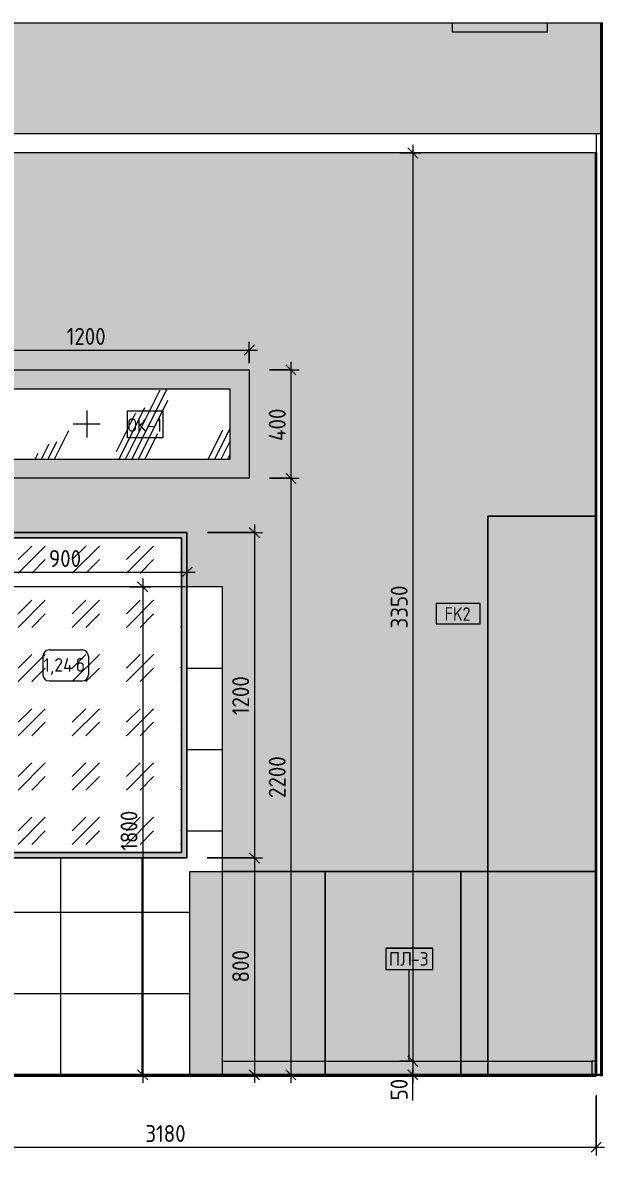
# Model space of a CAD drawing. Header units: millimetres. Extents: x 855 to 56329, y -2396 to 17803.
# Drawn here: x 35906 to 38053, y -297 to 3880 of the extents above; entities that cross this region are included whole.
import ezdxf

# ---------------------------------------------------------------- set-up
doc = ezdxf.new("R2010")
doc.units = ezdxf.units.MM
for name, color, linetype, lineweight in [('A-ANNO-DIMS', 7, 'Continuous', 9), ('A-ANNO-DIMS-25', 7, 'Continuous', 9), ('A-FLOR', 7, 'Continuous', 9), ('A-GENM', 7, 'Continuous', 9), ('A-GENM-IDEN', 7, 'Continuous', 9), ('A-GLAZ', 7, 'Continuous', 9), ('A-GLAZ-IDEN', 7, 'Continuous', 9), ('A-WALL-IDEN', 7, 'Continuous', 9), ('A-WALL-PATT', 7, 'Continuous', 9), ('I-FURN', 7, 'Continuous', 9), ('I-FURN-IDEN', 7, 'Continuous', 9), ('I-WALL', 7, 'Continuous', 9)]:
    doc.layers.add(name, color=color, linetype=linetype, lineweight=lineweight)
for name, color, linetype, lineweight, true_color in [('A-FLOR-FNSH-1', 7, 'Continuous', 30, 0x3c3c3c), ('A-WALL-4', 7, 'Continuous', 40, 0x3c3c3c), ('A-WALL-FNSH-3', 7, 'Continuous', 30, 0x3c3c3c), ('A-WALL-FNSH-4', 7, 'Continuous', 30, 0x7c7c7c), ('I-FURN-10', 7, 'Continuous', 9, 0xa1a1a1), ('I-FURN-11', 7, 'Continuous', 9, 0x949494), ('I-FURN-12', 7, 'Continuous', 9, 0x858585), ('I-FURN-13', 7, 'Continuous', 9, 0x888888), ('I-FURN-14', 7, 'Continuous', 9, 0x8d8d8d), ('I-FURN-15', 7, 'Continuous', 9, 0x838383), ('I-FURN-16', 7, 'Continuous', 9, 0x818181), ('I-FURN-17', 9, 'Continuous', 9, 0x808080), ('I-FURN-18', 7, 'Continuous', 9, 0x7f7f7f), ('I-FURN-4', 7, 'Continuous', 9, 0xc0c0c0), ('I-FURN-6', 7, 'Continuous', 9, 0xacacac), ('I-FURN-9', 7, 'Continuous', 9, 0x9e9e9e), ('I-WALL-1', 7, 'Continuous', 9, 0x787878)]:
    doc.layers.add(name, color=color, linetype=linetype, lineweight=lineweight, true_color=true_color)
doc.layers.add('I-FURN-5', color=7, linetype='Continuous', lineweight=9, true_color=0x7f7f7f, transparency=0.7)
doc.layers.add('I-FURN-7', color=7, linetype='Continuous', lineweight=9, true_color=0x303030, transparency=0.7)
doc.styles.add('GOST Common_7', font='GOST_Common.ttf', dxfattribs={"height": 50})
doc.styles.add('GOST Common_8', font='GOST_Common.ttf', dxfattribs={"width": 0.9, "height": 50})
doc.styles.add('ISOCPEUR_2', font='isocpeur.ttf', dxfattribs={"width": 0.9, "height": 62.5})
doc.styles.add('ISOCPEUR_3', font='isocpeur.ttf', dxfattribs={"width": 0.9, "height": 50})
doc.dimstyles.new('ISO-2_5_0_9К_БОЛЬШОЙ_1', dxfattribs={"dimscale": 304.8, "dimtxt": 62.248823, "dimasz": 0.123031, "dimexe": 0.098425, "dimexo": 0.246063, "dimgap": 0, "dimtad": 1, "dimdec": 0, "dimrnd": 10, "dimzin": 0, "dimdsep": 46, "dimtxsty": 'ISOCPEUR_2', "dimblk1": 'OBLIQUE', "dimblk2": 'OBLIQUE', "dimsah": 1, "dimcen": 0.09, "dimdle": 0.098425, "dimazin": 0, "dimtfac": 1, "dimtdec": 4, "dimtix": 1, "dimtmove": 0, "dimatfit": 3, "dimfxl": 1, "dimtvp": 1, "dimtolj": 1, "dimtzin": 0, "dimarcsym": 2})
doc.dimstyles.new('ISO-2_5_0_9К_БОЛЬШОЙ_2', dxfattribs={"dimscale": 304.8, "dimtxt": 62.248823, "dimasz": 0.123031, "dimexe": 0.098425, "dimexo": 0.246063, "dimgap": 0, "dimtad": 1, "dimdec": 0, "dimrnd": 10, "dimzin": 0, "dimdsep": 46, "dimtxsty": 'ISOCPEUR_2', "dimblk1": 'OBLIQUE', "dimblk2": 'OBLIQUE', "dimsah": 1, "dimcen": 0.09, "dimdle": 0.098425, "dimazin": 0, "dimtfac": 1, "dimtdec": 4, "dimtix": 1, "dimtmove": 1, "dimatfit": 3, "dimfxl": 1, "dimtvp": 1, "dimtolj": 1, "dimtzin": 0, "dimarcsym": 2})
pattern_1 = [(45, (46089.6, 50), (-199.9995, 0), [141.421, -141.421]), (45, (46139.6, 50), (-199.9995, 0), [70.711, -212.132]), (45, (46089.6, 100), (-199.9995, 0), [70.711, -212.132])]

# ---------------------------------------------------------------- blocks, each defined once
blk = doc.blocks.new('GM_Отверстие прямоугольное _в плите_ - Отверстие-21981336-Развертка 1_11-2')
at = {"layer": 'A-GENM'}
blk.add_hatch(color=256, dxfattribs=at).paths.add_polyline_path([(47210, 3845), (47210, 3880), (46860, 3880), (46860, 3845)])
for p, q in [((46860, 3845), (46860, 3880)), ((47210, 3845), (46860, 3845)), ((47210, 3845), (47210, 3880))]:
    blk.add_line(p, q, dxfattribs=at)
blk = doc.blocks.new('Зеркало обычное - Доска 2-32858921-Развертка 1_11-2')
at = {"layer": 'I-FURN'}
h = blk.add_hatch(dxfattribs=at)
h.set_pattern_fill('FP_14', color=256, style=0, pattern_type=2)
h.set_pattern_definition(pattern_1)
h.paths.add_polyline_path([(45180, 1800), (45860, 1800), (45860, 1980), (45000, 1980), (45000, 1800)])
h = blk.add_hatch(dxfattribs=at)
h.set_pattern_fill('FP_14', color=256, style=0, pattern_type=2)
h.set_pattern_definition(pattern_1)
h.paths.add_polyline_path([(45860, 820), (45860, 1800), (45000, 1800), (45000, 820), (45247.7, 820)])
at = {"layer": 'I-FURN-7'}
for points in [[(45860, 1800), (45880, 1800), (45880, 2000), (44980, 2000), (44980, 1800), (45000, 1800), (45000, 1980), (45860, 1980), (45860, 1854.9)], [(45247.7, 800), (45880, 800), (45880, 1800), (45860, 1800), (45860, 820), (45000, 820), (45000, 1800), (44980, 1800), (44980.1, 800), (45000.3, 800)]]:
    blk.add_hatch(color=256, dxfattribs=at).paths.add_polyline_path(points)
at = {"layer": 'I-FURN-10'}
for p, q in [((45860, 1980), (45000, 1980)), ((45000, 820), (45000, 1980)), ((45860, 1980), (45000, 1980)), ((45000, 1980), (45000, 820)), ((45860, 1980), (45860, 820)), ((45860, 820), (45860, 1980)), ((45000, 820), (45860, 820)), ((45000, 820), (45860, 820))]:
    blk.add_line(p, q, dxfattribs=at)
at = {"layer": 'I-FURN-11'}
for p, q in [((45880, 2000), (44980, 2000)), ((44980, 800), (44980, 2000)), ((45880, 2000), (45880, 800)), ((44980, 800), (45880, 800))]:
    blk.add_line(p, q, dxfattribs=at)
at = {"layer": 'I-FURN-4'}
for p, q in [((44980, 2000), (45880, 2000)), ((44980, 800), (44980, 2000)), ((45000, 1980), (45860, 1980)), ((45000, 820), (45000, 1980)), ((45000, 1980), (45860, 1980)), ((45000, 820), (45000, 1980)), ((45860, 820), (45860, 1980)), ((45860, 1980), (45860, 820)), ((45880, 800), (45880, 2000)), ((45880, 800), (44980, 800)), ((45860, 820), (45000, 820)), ((45860, 820), (45000, 820))]:
    blk.add_line(p, q, dxfattribs=at)
blk = doc.blocks.new('Плинтус - Плинтус темный _ст_школа_-32860227-Развертка 1_11-2')
at = {"layer": 'A-GENM'}
for p, q in [((47389, 50), (47374, 50)), ((47374, 50), (47374, 0)), ((47389, 0), (47389, 50)), ((47374, 0), (47389, 0))]:
    blk.add_line(p, q, dxfattribs=at)
blk = doc.blocks.new('Плинтус - Плинтус темный _ст_школа_-33254875-Развертка 1_11-2')
at = {"layer": 'A-GENM'}
for p, q in [((46011, 50), (46990, 50)), ((46011, 0), (46011, 50)), ((46990, 50), (47374, 50)), ((46990, 0), (46011, 0)), ((47374, 0), (46990, 0))]:
    blk.add_line(p, q, dxfattribs=at)
blk = doc.blocks.new('шкаф 1_112 - шкаф 1_112-31117176-Развертка 1_11-2')
at = {"layer": 'I-FURN-5'}
for points in [[(47085, 750), (47389, 750), (47389, 2060), (46990, 2060), (46990, 750)], [(47390, 0), (47390, 2060), (47389, 2060), (47389, 50), (47374, 50), (47374, 0), (47389, 0)]]:
    blk.add_hatch(color=256, dxfattribs=at).paths.add_polyline_path(points)
at = {"layer": 'I-FURN-11'}
for p, q in [((46990, 2060), (47390, 2060)), ((46990, 0), (46990, 2060)), ((47390, 2060), (46990, 2060)), ((46990, 0), (46990, 2060)), ((47390, 0), (47390, 2060)), ((47390, 2060), (47390, 0)), ((47390, 0), (46990, 0)), ((47390, 0), (46990, 0)), ((46990, 0), (47390, 0))]:
    blk.add_line(p, q, dxfattribs=at)
at = {"layer": 'I-FURN-12'}
for p, q in [((47390, 2060), (46990, 2060)), ((46990, 0), (46990, 2060)), ((46990, 2060), (47390, 2060)), ((46990, 0), (46990, 2060)), ((47390, 2060), (47390, 0)), ((47390, 0), (47390, 2060)), ((47390, 0), (46990, 0)), ((46990, 0), (47390, 0)), ((47390, 0), (46990, 0))]:
    blk.add_line(p, q, dxfattribs=at)
at = {"layer": 'I-FURN-13'}
for p, q in [((46990, 2060), (47390, 2060)), ((46990, 0), (46990, 2060)), ((47390, 2060), (46990, 2060)), ((46990, 0), (46990, 2060)), ((47390, 0), (47390, 2060)), ((47390, 2060), (47390, 0)), ((47390, 0), (46990, 0)), ((47390, 0), (46990, 0)), ((46990, 0), (47390, 0))]:
    blk.add_line(p, q, dxfattribs=at)
at = {"layer": 'I-FURN-14'}
for p, q in [((47390, 2060), (46990, 2060)), ((46990, 0), (46990, 2060)), ((46990, 2060), (47390, 2060)), ((46990, 0), (46990, 2060)), ((47390, 2060), (47390, 0)), ((47390, 0), (47390, 2060)), ((47390, 0), (46990, 0)), ((46990, 0), (47390, 0)), ((47390, 0), (46990, 0))]:
    blk.add_line(p, q, dxfattribs=at)
at = {"layer": 'I-FURN-15'}
for p, q in [((46990, 2060), (47390, 2060)), ((46990, 0), (46990, 2060)), ((47390, 2060), (46990, 2060)), ((46990, 0), (46990, 2060)), ((47390, 0), (47390, 2060)), ((47390, 2060), (47390, 0)), ((46990, 0), (47390, 0)), ((47390, 0), (46990, 0)), ((46990, 0), (47390, 0))]:
    blk.add_line(p, q, dxfattribs=at)
at = {"layer": 'I-FURN-16'}
for p, q in [((47390, 2060), (46990, 2060)), ((46990, 0), (46990, 2060)), ((46990, 2060), (47390, 2060)), ((46990, 0), (46990, 2060)), ((47390, 2060), (47390, 0)), ((47390, 0), (47390, 2060)), ((46990, 0), (47390, 0)), ((46990, 0), (47390, 0)), ((47390, 0), (46990, 0))]:
    blk.add_line(p, q, dxfattribs=at)
at = {"layer": 'I-FURN-17'}
for p, q in [((46990, 2060), (47390, 2060)), ((46990, 0), (46990, 2060)), ((47390, 2060), (46990, 2060)), ((46990, 0), (46990, 2060)), ((47390, 0), (47390, 2060)), ((47390, 2060), (47390, 0)), ((46990, 0), (47390, 0)), ((47390, 0), (46990, 0)), ((46990, 0), (47390, 0))]:
    blk.add_line(p, q, dxfattribs=at)
at = {"layer": 'I-FURN-18'}
for p, q in [((47390, 2060), (46990, 2060)), ((46990, 0), (46990, 2060)), ((47389, 2060), (46990, 2060)), ((46990, 2060), (47390, 2060)), ((46990, 0), (46990, 2060)), ((46990, 0), (46990, 2060)), ((47390, 2060), (47390, 0)), ((47390, 0), (47390, 2060)), ((46990, 0), (47390, 0)), ((46990, 0), (47390, 0)), ((47390, 0), (46990, 0))]:
    blk.add_line(p, q, dxfattribs=at)
at = {"layer": 'I-FURN-4'}
for p, q in [((46990, 2060), (47390, 2060)), ((46990, 2060), (46990, 0)), ((47390, 0), (47390, 2060)), ((46990, 0), (47390, 0)), ((47390, 0), (46990, 0))]:
    blk.add_line(p, q, dxfattribs=at)
at = {"layer": 'I-FURN-6'}
for p, q in [((46990, 2060), (47390, 2060)), ((46990, 0), (46990, 2060)), ((47390, 2060), (46990, 2060)), ((46990, 0), (46990, 2060)), ((47390, 0), (47390, 2060)), ((47390, 0), (47390, 2060)), ((47390, 0), (46990, 0)), ((47390, 0), (46990, 0)), ((46990, 0), (47390, 0))]:
    blk.add_line(p, q, dxfattribs=at)
at = {"layer": 'I-FURN-9'}
for p, q in [((47390, 2060), (46990, 2060)), ((46990, 0), (46990, 2060)), ((46990, 2060), (47390, 2060)), ((46990, 0), (46990, 2060)), ((47390, 2060), (47390, 0)), ((47390, 0), (47390, 2060)), ((47390, 0), (46990, 0)), ((46990, 0), (47390, 0)), ((47390, 0), (46990, 0))]:
    blk.add_line(p, q, dxfattribs=at)
blk = doc.blocks.new('1_113 тумба - 1_113 тумба-V24-Развертка 1_11-2')
at = {"layer": 'I-FURN-5'}
for points in [[(46011, 0), (46011, 750), (45890, 750), (45890, 0)], [(46011, 50), (46390, 50), (46390, 750), (46011, 750)], [(46890, 50), (46890, 750), (46390, 750), (46390, 50)], [(46990, 50), (46990, 750), (46890, 750), (46890, 50)], [(47380.5, 50), (47389, 50), (47389, 750), (46990, 750), (46990, 50), (47374, 50)], [(46110, 0), (46390, 0), (46390, 50), (46011, 50), (46011, 0)], [(46890, 0), (46890, 50), (46390, 50), (46390, 0)], [(46990, 0), (46990, 50), (46890, 50), (46890, 0)], [(47270.5, 0), (47374, 0), (47374, 50), (46990, 50), (46990, 0)]]:
    blk.add_hatch(color=256, dxfattribs=at).paths.add_polyline_path(points)
at = {"layer": 'I-FURN-18'}
for p, q in [((47389, 750), (46990, 750)), ((46990, 750), (47389, 750))]:
    blk.add_line(p, q, dxfattribs=at)
at = {"layer": 'I-FURN-4'}
for p, q in [((45890, 750), (46390, 750)), ((45890, 0), (45890, 750)), ((46390, 750), (46890, 750)), ((46390, 0), (46390, 750)), ((46390, 750), (46390, 0)), ((46890, 750), (46890, 0)), ((46890, 750), (46990, 750)), ((46890, 0), (46890, 750))]:
    blk.add_line(p, q, dxfattribs=at)
at = {"layer": 'I-FURN-6'}
for p, q in [((46390, 750), (46011, 750)), ((46890, 750), (46390, 750)), ((46990, 750), (46890, 750)), ((46990, 0), (45890, 0)), ((46990, 0), (46890, 0))]:
    blk.add_line(p, q, dxfattribs=at)
at = {"layer": 'I-FURN-9'}
for p, q in [((46390, 50), (46390, 750)), ((46390, 50), (46390, 750)), ((46890, 50), (46890, 750)), ((46890, 50), (46890, 750))]:
    blk.add_line(p, q, dxfattribs=at)
blk = doc.blocks.new('120_Окно_СКБ_1Ст - 120_Окно_СКБ_1Ст 400х1200 EI30-24228621-Развертка 1_11-2')
at = {"layer": 'A-GLAZ'}
h = blk.add_hatch(color=256, dxfattribs=at)
h.paths.add_polyline_path([(44910, 2200), (46110, 2200), (46110, 2600), (44910, 2600), (44910, 2270)])
h.paths.add_polyline_path([(46011, 2270), (44980, 2270), (44980, 2530), (46040, 2530), (46040, 2270)])
h = blk.add_hatch(dxfattribs=at)
h.set_pattern_fill('FP_15', color=256, style=0, pattern_type=2)
h.set_pattern_definition([(63.435, (38738.3, 31.75), (-255.583, 766.747), [317.5, -190.5, 317.5, -190.5, -403.903]), (63.435, (38738.3, 31.75), (-255.583, 766.747), [-1016, 127, -276.903]), (63.435, (38722.45, 47.6), (-255.583, 766.747), [254, -317.5, 190.5, -190.5, -467.403]), (63.435, (38722.45, 47.6), (-255.583, 766.747), [-952.5, 222.25, -245.153]), (63.435, (38722.45, 95.25), (-255.583, 766.747), [190.5, -381, 127, -190.5, -530.903]), (63.435, (38722.45, 95.25), (-255.583, 766.747), [-889, 285.75, -245.153]), (63.435, (38770.1, 47.6), (-255.583, 766.747), [190.5, -381, 158.75, -6404.65]), (63.435, (38817.7, 95.25), (-255.583, 766.747), [95.25, -476.25, 63.5, -6499.9]), (63.435, (38738.3, 174.6), (-255.583, 766.747), [63.5, -476.25, 63.5, -254, -562.653]), (63.435, (38738.3, 174.6), (-255.583, 766.747), [-857.25, 158.75, -403.903]), (63.435, (39024.1, 127), (-255.583, 766.747), [317.5, -476.25, 381, -251.503]), (63.435, (39024.1, 79.4), (-255.583, 766.747), [444.5, -317.5, 476.25, -188.003]), (63.435, (39055.8, 95.25), (-255.583, 766.747), [508, -254, 381, -276.903]), (63.435, (39103.45, 142.9), (-255.583, 766.747), [317.5, -444.5, 254, -403.903]), (63.435, (39055.8, 238.1), (-255.583, 766.747), [158.75, -635, 190.5, -435.653]), (63.435, (39151.1, 190.5), (-255.583, 766.747), [127, -635, 127, -530.903])])
h.paths.add_polyline_path([(45032.3, 2270), (46040, 2270), (46040, 2530), (44980, 2530), (44980, 2270)])
for p, q in [((44910, 2200), (44910, 2600)), ((44910, 2600), (46110, 2600)), ((46110, 2600), (46110, 2200)), ((44980, 2530), (44980, 2270)), ((44980, 2530), (46040, 2530)), ((46040, 2270), (46040, 2530)), ((45510, 2450), (45510, 2350)), ((45560, 2400), (45460, 2400)), ((44980, 2270), (46040, 2270)), ((46110, 2200), (44910, 2200))]:
    blk.add_line(p, q, dxfattribs=at)
blk = doc.blocks.new('DIMBLOCK33-Развертка 1_11-2')
at = {"layer": 'A-ANNO-DIMS-25'}
for p, q in [((34842.7, 1725), (34842.7, -296.8)), ((34842.7, -266.8), (34842.7, 1725)), ((38022.7, -75), (38022.7, -296.8)), ((38022.7, -266.8), (38022.7, -80)), ((34842.7, -266.8), (38052.7, -266.8))]:
    blk.add_line(p, q, dxfattribs=at)
at = {"layer": 'A-ANNO-DIMS-25', "lineweight": 20}
for p, q in [((34842.7, -266.8), (34861.5, -248.1)), ((38022.7, -266.8), (38041.5, -248.1)), ((34842.7, -266.8), (34824, -285.6)), ((38022.7, -266.8), (38004, -285.6))]:
    blk.add_line(p, q, dxfattribs=at)
at = {"layer": 'A-ANNO-DIMS-25', "color": 0, "insert": (36359.1, -185.2), "char_height": 62.5, "width": 176.691, "attachment_point": 1, "line_spacing_factor": 1.149209, "style": 'ISOCPEUR_2'}
blk.add_mtext('3180', dxfattribs=at)
blk = doc.blocks.new('_Oblique')
at = {"color": 0, "linetype": 'ByBlock', "lineweight": -2}
blk.add_line((-0.5, -0.5), (0.5, 0.5), dxfattribs=at)
blk = doc.blocks.new('DIMBLOCK36-Развертка 1_11-2')
at = {"layer": 'A-ANNO-DIMS-25'}
for p, q in [((35612.7, 1805.3), (35612.7, 1883.7)), ((36512.7, 1805.3), (36512.7, 1883.7)), ((35612.7, 1853.7), (36542.7, 1853.7)), ((35612.7, 1853.7), (35612.7, 1805.3)), ((36512.7, 1853.7), (36512.7, 1805.3))]:
    blk.add_line(p, q, dxfattribs=at)
at = {"layer": 'A-ANNO-DIMS-25', "lineweight": 20}
for p, q in [((35612.7, 1853.7), (35594, 1835)), ((35612.7, 1853.7), (35631.5, 1872.5)), ((36512.7, 1853.7), (36494, 1835)), ((36512.7, 1853.7), (36531.5, 1872.5))]:
    blk.add_line(p, q, dxfattribs=at)
at = {"layer": 'A-ANNO-DIMS-25', "color": 0, "insert": (36003.5, 1935.4), "char_height": 62.5, "width": 142.215, "attachment_point": 1, "line_spacing_factor": 1.149209, "style": 'ISOCPEUR_2'}
blk.add_mtext('900', dxfattribs=at)
blk = doc.blocks.new('DIMBLOCK37-Развертка 1_11-2')
at = {"layer": 'A-ANNO-DIMS-25', "lineweight": 20}
for p, q in [((36761.4, 2000), (36742.6, 2018.7)), ((36761.4, 2000), (36780.1, 1981.2)), ((36761.4, 800), (36742.6, 818.7)), ((36761.4, 800), (36780.1, 781.2))]:
    blk.add_line(p, q, dxfattribs=at)
at = {"layer": 'A-ANNO-DIMS-25'}
for p, q in [((36761.4, 2030), (36761.4, 800)), ((36587.7, 2000), (36791.4, 2000)), ((36761.4, 2000), (36587.7, 2000)), ((36587.7, 800), (36791.4, 800)), ((36761.4, 800), (36587.7, 800))]:
    blk.add_line(p, q, dxfattribs=at)
at = {"layer": 'A-ANNO-DIMS-25', "color": 0, "insert": (36679.7, 1326.4), "char_height": 62.5, "width": 176.691, "attachment_point": 1, "rotation": 90, "line_spacing_factor": 1.149209, "style": 'ISOCPEUR_2'}
blk.add_mtext('1200', dxfattribs=at)
blk = doc.blocks.new('DIMBLOCK38-Развертка 1_11-2')
at = {"layer": 'A-ANNO-DIMS-25'}
for p, q in [((36587.7, 800), (36791.4, 800)), ((36761.4, 800), (36587.7, 800)), ((36761.4, 800), (36761.4, -30)), ((36712.9, 0), (36791.4, 0)), ((36761.4, 0), (36712.9, 0))]:
    blk.add_line(p, q, dxfattribs=at)
at = {"layer": 'A-ANNO-DIMS-25', "lineweight": 20}
for p, q in [((36761.4, 800), (36742.6, 818.7)), ((36761.4, 800), (36780.1, 781.2)), ((36761.4, 0), (36742.6, 18.8)), ((36761.4, 0), (36780.1, -18.8))]:
    blk.add_line(p, q, dxfattribs=at)
at = {"layer": 'A-ANNO-DIMS-25', "color": 0, "insert": (36679.7, 340.7), "char_height": 62.5, "width": 142.215, "attachment_point": 1, "rotation": 90, "line_spacing_factor": 1.149209, "style": 'ISOCPEUR_2'}
blk.add_mtext('800', dxfattribs=at)
blk = doc.blocks.new('DIMBLOCK39-Развертка 1_11-2')
at = {"layer": 'A-ANNO-DIMS-25'}
for p, q in [((37346.1, 3430), (37346.1, 50)), ((37297.6, 3400), (37376.1, 3400)), ((37346.1, 3400), (37297.6, 3400)), ((37297.6, 50), (37376.1, 50)), ((37346.1, 50), (37297.6, 50))]:
    blk.add_line(p, q, dxfattribs=at)
at = {"layer": 'A-ANNO-DIMS-25', "lineweight": 20}
for p, q in [((37346.1, 3400), (37327.3, 3418.8)), ((37346.1, 3400), (37364.8, 3381.2)), ((37346.1, 50), (37327.3, 68.7)), ((37346.1, 50), (37364.8, 31.2))]:
    blk.add_line(p, q, dxfattribs=at)
at = {"layer": 'A-ANNO-DIMS-25', "color": 0, "insert": (37264.4, 1646), "char_height": 62.5, "width": 189.619, "attachment_point": 1, "rotation": 90, "line_spacing_factor": 1.149209, "style": 'ISOCPEUR_2'}
blk.add_mtext('3350', dxfattribs=at)
blk = doc.blocks.new('DIMBLOCK40-Развертка 1_11-2')
at = {"layer": 'A-ANNO-DIMS-25'}
for p, q in [((37297.6, 50), (37376.1, 50)), ((37346.1, 50), (37297.6, 50)), ((37346.1, 50), (37346.1, -30)), ((37297.6, 0), (37376.1, 0)), ((37346.1, 0), (37297.6, 0)), ((37346.1, 10), (37346.1, 25)), ((37346.1, -94), (37346.1, 10))]:
    blk.add_line(p, q, dxfattribs=at)
at = {"layer": 'A-ANNO-DIMS-25', "lineweight": 20}
for p, q in [((37346.1, 50), (37327.3, 68.7)), ((37346.1, 50), (37364.8, 31.2)), ((37346.1, 0), (37327.3, 18.8)), ((37346.1, 0), (37364.8, -18.8))]:
    blk.add_line(p, q, dxfattribs=at)
at = {"layer": 'A-ANNO-DIMS-25', "color": 0, "insert": (37264.4, -94), "char_height": 62.5, "width": 94.81, "attachment_point": 1, "rotation": 90, "line_spacing_factor": 1.149209, "style": 'ISOCPEUR_2'}
blk.add_mtext('50', dxfattribs=at)
blk = doc.blocks.new('Mark Reiling - Mark Reiling-26174330-Развертка 1_11-2')
at = {"layer": 'A-GENM-IDEN'}
for p, q in [((43485.8, 336.9), (43485.8, 258.1)), ((43485.8, 336.9), (43659.2, 336.9)), ((43659.2, 336.9), (43485.8, 336.9)), ((43485.8, 336.9), (43485.8, 258.1)), ((43659.2, 258.1), (43659.2, 336.9)), ((43659.2, 258.1), (43659.2, 336.9)), ((43485.8, 258.1), (43659.2, 258.1)), ((43485.8, 258.1), (43659.2, 258.1))]:
    blk.add_line(p, q, dxfattribs=at)
blk = doc.blocks.new('М_стена_0001 - Типоразмер_без рамки-25382661-Развертка 1_11-2')
at = {"layer": 'A-WALL-IDEN'}
for p, q in [((43634.7, 1738.1), (43471.4, 1738.1)), ((43471.4, 1738.1), (43471.4, 1663.1)), ((43634.7, 1663.1), (43634.7, 1738.1)), ((43471.4, 1663.1), (43634.7, 1663.1))]:
    blk.add_line(p, q, dxfattribs=at)
blk = doc.blocks.new('Марка_Мебель - В прямоуг_Balcon_Марка-25523697-Развертка 1_11-2')
at = {"layer": 'I-FURN-IDEN'}
for p, q in [((45371.1, 1566.9), (45493.9, 1566.9)), ((45348.6, 1544.4), (45348.6, 1475.4)), ((45516.4, 1544.4), (45516.4, 1475.6)), ((45371, 1453.1), (45493.9, 1453.1))]:
    blk.add_line(p, q, dxfattribs=at)
for centre, radius, start, end in [((45371.1, 1544.4), 22.5, 90, 180), ((45493.9, 1544.4), 22.5, 0, 90), ((45371, 1475.4), 22.3, 180, 270), ((45493.9, 1475.6), 22.5, 270, 0)]:
    blk.add_arc(centre, radius, start, end, dxfattribs=at)
blk = doc.blocks.new('DIMBLOCK47-Развертка 1_11-2')
at = {"layer": 'A-ANNO-DIMS-25'}
for p, q in [((35542.7, 2624.5), (35542.7, 2703)), ((36742.7, 2624.5), (36742.7, 2703)), ((35512.7, 2673), (36772.7, 2673)), ((35542.7, 2673), (35542.7, 2624.5)), ((36742.7, 2673), (36742.7, 2624.5))]:
    blk.add_line(p, q, dxfattribs=at)
at = {"layer": 'A-ANNO-DIMS-25', "lineweight": 20}
for p, q in [((35542.7, 2673), (35561.5, 2691.7)), ((36742.7, 2673), (36761.5, 2691.7)), ((35542.7, 2673), (35524, 2654.2)), ((36742.7, 2673), (36724, 2654.2))]:
    blk.add_line(p, q, dxfattribs=at)
at = {"layer": 'A-ANNO-DIMS-25', "color": 0, "insert": (36069.1, 2754.6), "char_height": 62.5, "width": 176.691, "attachment_point": 1, "line_spacing_factor": 1.149209, "style": 'ISOCPEUR_2'}
blk.add_mtext('1200', dxfattribs=at)
blk = doc.blocks.new('DIMBLOCK48-Развертка 1_11-2')
at = {"layer": 'A-ANNO-DIMS-25'}
for p, q in [((36817.7, 2600), (36926.1, 2600)), ((36896.1, 2600), (36817.7, 2600)), ((36896.1, 2630), (36896.1, 2200)), ((36817.7, 2200), (36926.1, 2200)), ((36896.1, 2200), (36817.7, 2200))]:
    blk.add_line(p, q, dxfattribs=at)
at = {"layer": 'A-ANNO-DIMS-25', "lineweight": 20}
for p, q in [((36896.1, 2600), (36877.4, 2618.7)), ((36896.1, 2600), (36914.9, 2581.2)), ((36896.1, 2200), (36877.4, 2218.8)), ((36896.1, 2200), (36914.9, 2181.2))]:
    blk.add_line(p, q, dxfattribs=at)
at = {"layer": 'A-ANNO-DIMS-25', "color": 0, "insert": (36814.5, 2337.8), "char_height": 62.5, "width": 149.397, "attachment_point": 1, "rotation": 90, "line_spacing_factor": 1.149209, "style": 'ISOCPEUR_2'}
blk.add_mtext('400', dxfattribs=at)
blk = doc.blocks.new('DIMBLOCK49-Развертка 1_11-2')
at = {"layer": 'A-ANNO-DIMS-25', "lineweight": 20}
for p, q in [((36896.1, 2200), (36877.4, 2218.8)), ((36896.1, 2200), (36914.9, 2181.2)), ((36896.1, 0), (36877.4, 18.8)), ((36896.1, 0), (36914.9, -18.8))]:
    blk.add_line(p, q, dxfattribs=at)
at = {"layer": 'A-ANNO-DIMS-25'}
for p, q in [((36817.7, 2200), (36926.1, 2200)), ((36896.1, 2200), (36817.7, 2200)), ((36896.1, 2200), (36896.1, -30)), ((36847.6, 0), (36926.1, 0)), ((36896.1, 0), (36847.6, 0))]:
    blk.add_line(p, q, dxfattribs=at)
at = {"layer": 'A-ANNO-DIMS-25', "color": 0, "insert": (36814.5, 1021), "char_height": 62.5, "width": 189.619, "attachment_point": 1, "rotation": 90, "line_spacing_factor": 1.149209, "style": 'ISOCPEUR_2'}
blk.add_mtext('2200', dxfattribs=at)
blk = doc.blocks.new('DIMBLOCK50-Развертка 1_11-2')
at = {"layer": 'A-ANNO-DIMS-25'}
for p, q in [((36300.9, 1800), (36379.4, 1800)), ((36349.4, 1800), (36300.9, 1800)), ((36349.4, 1830), (36349.4, -30)), ((36300.9, 0), (36379.4, 0)), ((36349.4, 0), (36300.9, 0))]:
    blk.add_line(p, q, dxfattribs=at)
at = {"layer": 'A-ANNO-DIMS-25', "lineweight": 20}
for p, q in [((36349.4, 1800), (36330.6, 1818.8)), ((36349.4, 1800), (36368.1, 1781.2)), ((36349.4, 0), (36330.6, 18.8)), ((36349.4, 0), (36368.1, -18.8))]:
    blk.add_line(p, q, dxfattribs=at)
at = {"layer": 'A-ANNO-DIMS-25', "color": 0, "insert": (36267.7, 826.4), "char_height": 62.5, "width": 176.691, "attachment_point": 1, "rotation": 90, "line_spacing_factor": 1.149209, "style": 'ISOCPEUR_2'}
blk.add_mtext('1800', dxfattribs=at)

msp = doc.modelspace()

# ---------------------------------------------------------------- hatches: boundary and pattern name
at = {"layer": 'A-WALL-PATT'}
h = msp.add_hatch(color=256, dxfattribs=at)
h.paths.add_polyline_path([(36742.7, 750), (37622.7, 750), (37622.7, 2060), (38021.7, 2060), (38021.7, 3400), (34843.7, 3400), (34843.7, 1800), (35612.7, 1800), (35612.7, 2000), (36512.7, 2000), (36512.7, 1800), (36643.7, 1800), (36643.7, 750)])
h.paths.add_polyline_path([(36643.7, 2200), (35542.7, 2200), (35542.7, 2600), (36742.7, 2600), (36742.7, 2200)])
h = msp.add_hatch(dxfattribs=at)
h.set_pattern_fill('FP_16', color=256, style=0, pattern_type=2)
h.set_pattern_definition([(90, (34846.75, 0), (-300, 2e-14), []), (180, (34846.75, 0), (-4e-14, -300), [])])
h.paths.add_polyline_path([(35612.9, 0), (35636.7, 0), (35651.7, 270), (35831.7, 270), (35846.7, 0), (36522.7, 0), (36522.7, 750), (36643.7, 750), (36643.7, 1800), (36512.7, 1800), (36512.7, 800), (35612.7, 800), (35612.7, 1800), (34850.7, 1800), (34850.7, 387.3), (34874.2, 300), (35012.9, 300), (35012.9, 700), (35290.5, 700), (35292.7, 815), (35292.6, 818.5), (35292.9, 824.5), (35293.2, 831), (35293.6, 845.5), (35333.2, 845.3), (35333.5, 844.3), (35333.6, 842.1), (35333.3, 842), (35333.8, 826.2), (35334.1, 825.3), (35333.9, 824.8), (35334.7, 796.8), (35334.5, 793.3), (35334.6, 791.8), (35334.8, 790.9), (35336.3, 705.7), (35336.4, 700), (35612.9, 700), (35612.9, 100), (35147.2, 100), (35147.2, 27.6), (35247.4, 0.8), (35244.3, 0), (35610.1, 0)])
h.paths.add_polyline_path([(35292.5, 792.4), (35292.6, 794.6), (35292.6, 795.1), (35293.1, 794.9), (35293.1, 795.2), (35293.3, 795.8), (35293.3, 796.1), (35293.4, 796.3), (35293.7, 796.4), (35294.3, 796.4), (35293.3, 798.4), (35293.4, 806.6), (35293.2, 807.5), (35292.9, 809.1), (35292.7, 809.6), (35292.4, 801.2), (35292.3, 792.9), (35292.5, 792.5)])
h.paths.add_polyline_path([(35334.4, 793.7), (35334.7, 795.5), (35334, 806.3), (35333.9, 806.2), (35333.7, 806.7), (35333.4, 807.1), (35333.3, 806.6), (35333.3, 805.2), (35333.3, 805), (35333.5, 798.2), (35332.6, 796.1), (35332.8, 795.9), (35332.6, 795.4), (35332.9, 795.2), (35333.5, 795.3), (35333.7, 795.4), (35334, 795.7), (35334, 794.9), (35334.1, 794.9), (35334.3, 793.7)])
h.paths.add_polyline_path([(35293.7, 796.4), (35293.4, 797), (35294.2, 796.5)])
h.paths.add_polyline_path([(35334.2, 812.5), (35333.9, 813.9), (35333.8, 813.5), (35333.9, 812.8), (35334.1, 812.6)])
h.paths.add_polyline_path([(35292.7, 812.5), (35293, 813.3), (35292.9, 813.6), (35292.7, 813.6), (35292.7, 813.1)])
h.paths.add_polyline_path([(35293, 813.9), (35292.8, 814.4), (35293, 813.9)])
h.paths.add_polyline_path([(35293.3, 814.7), (35293.2, 814.8), (35293.3, 814.7)])
h.paths.add_polyline_path([(35333.7, 814.8), (35334.1, 815.2), (35333.9, 815.2), (35333.7, 815)])
h.paths.add_polyline_path([(35293.3, 815), (35293, 815.2), (35293.3, 815.1)])
h.paths.add_polyline_path([(34900.8, 817.4), (34900.8, 948.4), (34912.7, 948.4), (34912.7, 961.7), (34913.2, 962.2), (34919.7, 962.5), (34920, 963.2), (34920, 972.9), (34918.6, 972.9), (34918.1, 973.4), (34918.1, 995.6), (34918.6, 996.1), (34923.5, 996.7), (34928.3, 996.8), (34936.6, 996.3), (34938, 996.1), (34938.5, 995.6), (34938.5, 973.4), (34938, 972.9), (34936.6, 972.9), (34936.9, 962.5), (34937.6, 962.2), (34943.4, 962.2), (34943.9, 961.7), (34943.9, 948.4), (34955.8, 948.4), (34955.8, 817.4), (34912.7, 817.4)])
h.paths.add_polyline_path([(35293, 839.7), (35293, 843.1), (35293, 839.8)])
at = {"layer": 'I-WALL'}
h = msp.add_hatch(color=256, dxfattribs=at)
h.paths.add_polyline_path([(38042.7, 3470), (38042.7, 3880), (37842.7, 3880), (37842.7, 3845), (37492.7, 3845), (37492.7, 3880), (34843.7, 3880), (34843.7, 3470), (38022.7, 3470)])
h.paths.add_polyline_path([(34042.7, 3470), (34842.7, 3470), (34842.7, 3880), (34742.7, 3880), (34742.7, 3850), (34242.7, 3850), (34242.7, 3880), (34042.7, 3880)])
at = {"layer": 'I-WALL-1'}
h = msp.add_hatch(dxfattribs=at)
h.set_pattern_fill('FP_13', color=256, style=0, pattern_type=2)
h.set_pattern_definition([(45, (29307.576, 0), (-14.25598, 14.25598), []), (45, (29321.832, 0), (-14.25598, 14.25598), [25.202, -5.04, 0.8382, -4.202])])
h.paths.add_polyline_path([(38043.2, -5), (38043.2, 3880), (38042.7, 3880), (38042.7, -5)])

# ---------------------------------------------------------------- linework, layer by layer
at = {"layer": 'A-FLOR'}
for p, q in [((29392.3, 3880), (38043.2, 3880)), ((38021.7, 0), (35244.3, 0)), ((38022.7, -5), (38022.7, 0)), ((35225.7, -5), (38022.7, -5))]:
    msp.add_line(p, q, dxfattribs=at)
at = {"layer": 'A-FLOR-FNSH-1'}
msp.add_line((38043.2, -0.1), (35243.9, -0.1), dxfattribs=at)
at = {"layer": 'A-GENM-IDEN'}
msp.add_line((37332.7, 50), (37332.7, 388), dxfattribs=at)
at = {"layer": 'A-GLAZ-IDEN', "flags": 128}
msp.add_lwpolyline([(36292.9, 2449), (36423.8, 2449), (36423.8, 2349.7), (36292.9, 2349.7)], close=True, dxfattribs=at)
at = {"layer": 'A-WALL-4'}
msp.add_line((38042.7, 3880.4), (38042.7, -5), dxfattribs=at)
at = {"layer": 'A-WALL-FNSH-3'}
msp.add_line((38022.7, 3400), (38021.7, 3400), dxfattribs=at)
at = {"layer": 'A-WALL-FNSH-4'}
for p, q in [((38021.7, 3400), (38021.7, 0)), ((38022.7, 0), (38022.7, 3400)), ((38021.7, 0), (38022.7, 0))]:
    msp.add_line(p, q, dxfattribs=at)
at = {"layer": 'I-WALL'}
for p, q in [((38042.7, 3470), (34843.7, 3470)), ((38022.7, 3470), (38022.7, 3400)), ((38021.7, 3400), (34843.7, 3400)), ((35542.7, 2600), (36742.7, 2600)), ((36742.7, 2600), (36742.7, 2200)), ((36742.7, 2200), (35542.7, 2200)), ((36643.7, 1800), (34843.7, 1800)), ((36643.7, 50), (36643.7, 1800)), ((38022.7, 0), (38042.7, 0))]:
    msp.add_line(p, q, dxfattribs=at)

# ---------------------------------------------------------------- block references
at = {"layer": 'A-GENM'}
for name in ['GM_Отверстие прямоугольное _в плите_ - Отверстие-21981336-Развертка 1_11-2', 'Плинтус - Плинтус темный _ст_школа_-33254875-Развертка 1_11-2', 'Плинтус - Плинтус темный _ст_школа_-32860227-Развертка 1_11-2']:
    msp.add_blockref(name, (-9367.3, 0), dxfattribs=at)
at = {"layer": 'A-GENM-IDEN'}
msp.add_blockref('Mark Reiling - Mark Reiling-26174330-Развертка 1_11-2', (-6239.8, 130.9), dxfattribs=at)
at = {"layer": 'A-GLAZ'}
msp.add_blockref('120_Окно_СКБ_1Ст - 120_Окно_СКБ_1Ст 400х1200 EI30-24228621-Развертка 1_11-2', (-9367.3, 0), dxfattribs=at)
at = {"layer": 'A-WALL-IDEN'}
msp.add_blockref('М_стена_0001 - Типоразмер_без рамки-25382661-Развертка 1_11-2', (-6039.6, 0), dxfattribs=at)
at = {"layer": 'I-FURN-4'}
for name in ['Зеркало обычное - Доска 2-32858921-Развертка 1_11-2', '1_113 тумба - 1_113 тумба-V24-Развертка 1_11-2']:
    msp.add_blockref(name, (-9367.3, 0), dxfattribs=at)
at = {"layer": 'I-FURN-9'}
msp.add_blockref('шкаф 1_112 - шкаф 1_112-31117176-Развертка 1_11-2', (-9367.3, 0), dxfattribs=at)
at = {"layer": 'I-FURN-IDEN'}
msp.add_blockref('Марка_Мебель - В прямоуг_Balcon_Марка-25523697-Развертка 1_11-2', (-9367.3, 0), dxfattribs=at)

# ---------------------------------------------------------------- texts
at = {"layer": 'A-GENM-IDEN', "char_height": 50, "attachment_point": 1, "style": 'GOST Common_7'}
for s, insert, width in [('ПЛ', (37257.6, 452.8), 98.207), ('-3', (37338.6, 452.8), 86.181)]:
    msp.add_mtext(s, dxfattribs=dict(at, insert=insert, width=width))
at = {"layer": 'A-GLAZ-IDEN', "char_height": 50, "attachment_point": 1, "style": 'ISOCPEUR_3'}
for s, insert, width in [('ОК', (36292.9, 2421.3), 90.19), ('-1', (36367.3, 2421.3), 66.74)]:
    msp.add_mtext(s, dxfattribs=dict(at, insert=insert, width=width))
at = {"layer": 'A-WALL-IDEN', "insert": (37463.4, 1724.5), "char_height": 50, "width": 124.462, "attachment_point": 1, "style": 'GOST Common_8'}
msp.add_mtext('FK2', dxfattribs=at)
at = {"layer": 'I-FURN-IDEN', "char_height": 50, "attachment_point": 1, "style": 'GOST Common_7'}
for s, insert, width in [('1,24', (35983, 1536.8), 146.308), ('\\fGOST Common|b0|i0|c204|p34|;б', (36103.7, 1536.8), 44.093)]:
    msp.add_mtext(s, dxfattribs=dict(at, insert=insert, width=width))

# ---------------------------------------------------------------- dimensions: what is measured, and where the dimension line sits
at = {"layer": 'A-ANNO-DIMS'}
for base, p1, p2, override, picture, middle in [((37346.1, 50), (37372.6, 3400), (37372.6, 50), {"dimpost": '<>', "dimfxl": 3350}, 'DIMBLOCK39-Развертка 1_11-2', (37314.8, 1725)), ((36896.1, 2200), (36742.7, 2600), (36742.7, 2200), {"dimpost": '<>', "dimfxl": 400}, 'DIMBLOCK48-Развертка 1_11-2', (36864.9, 2400)), ((36896.1, 0), (36742.7, 2200), (36922.6, 0), {"dimpost": '<>', "dimfxl": 2207.342972}, 'DIMBLOCK49-Развертка 1_11-2', (36864.9, 1100)), ((36761.4, 800), (36512.7, 2000), (36512.7, 800), {"dimpost": '<>', "dimfxl": 1200}, 'DIMBLOCK37-Развертка 1_11-2', (36730.1, 1400)), ((36349.4, 0), (36375.9, 1800), (36375.9, 0), {"dimpost": '<>', "dimfxl": 1800}, 'DIMBLOCK50-Развертка 1_11-2', (36318.1, 900)), ((36761.4, 0), (36512.7, 800), (36787.9, 0), {"dimpost": '<>', "dimfxl": 845.985547}, 'DIMBLOCK38-Развертка 1_11-2', (36730.1, 400))]:
    dim = msp.add_linear_dim(base=base, p1=p1, p2=p2, angle=90, dimstyle='ISO-2_5_0_9К_БОЛЬШОЙ_1', override=override, dxfattribs=at)
    dim.commit()
    dim.dimension.update_dxf_attribs({"geometry": picture, "text_midpoint": middle})
for base, p1, p2, override, picture, middle in [((36742.7, 2673), (35542.7, 2699.5), (36742.7, 2699.5), {"dimpost": '<>', "dimfxl": 1200}, 'DIMBLOCK47-Развертка 1_11-2', (36142.7, 2704.2)), ((36512.7, 1853.7), (35612.7, 1880.3), (36512.7, 1880.3), {"dimpost": '<>', "dimfxl": 900}, 'DIMBLOCK36-Развертка 1_11-2', (36062.7, 1885)), ((38022.7, -266.8), (34842.7, 1800), (38022.7, 0), {"dimpost": '<>', "dimfxl": 3654.093654}, 'DIMBLOCK33-Развертка 1_11-2', (36432.7, -235.6))]:
    dim = msp.add_linear_dim(base=base, p1=p1, p2=p2, dimstyle='ISO-2_5_0_9К_БОЛЬШОЙ_1', override=override, dxfattribs=at)
    dim.commit()
    dim.dimension.update_dxf_attribs({"geometry": picture, "text_midpoint": middle})
dim = msp.add_linear_dim(base=(37346.1, 0), p1=(37372.6, 50), p2=(37372.6, 0), angle=90, dimstyle='ISO-2_5_0_9К_БОЛЬШОЙ_2', override={"dimpost": '<>', "dimfxl": 50}, dxfattribs=at)
dim.commit()
dim.dimension.update_dxf_attribs({"geometry": 'DIMBLOCK40-Развертка 1_11-2', "text_midpoint": (37306.1, -46.6), "dimtype": 160, "text_rotation": 90})

doc.saveas('drawing.dxf')
